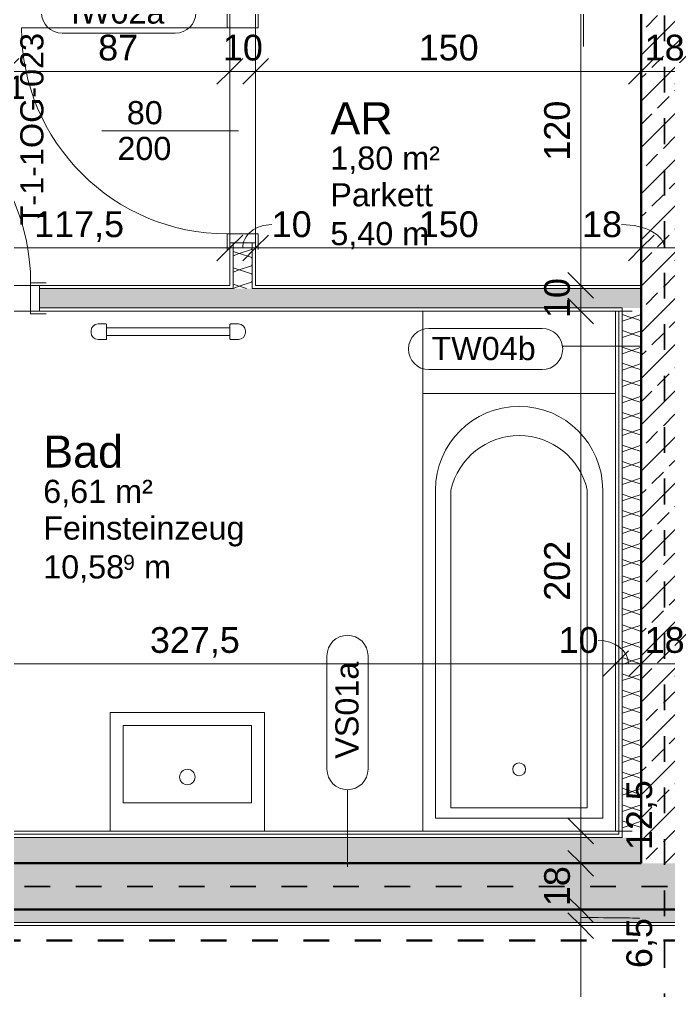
# Model space of a CAD drawing. Header units: metres. Extents: x 3.2 to 50, y 58.8 to 100.4.
# Drawn here: x 30.05 to 32.578, y 79.837 to 83.614 of the extents above; entities that cross this region are included whole.
import ezdxf

# ---------------------------------------------------------------- set-up
doc = ezdxf.new("R2010")
doc.units = ezdxf.units.M
doc.linetypes.add('Strich Punkt Mittel', pattern=[0.015875, 0.00635, -0.004763, 0, -0.004763])
doc.linetypes.add('Verdeckt', pattern=[0.003, 0.002, -0.001])
for name, color, linetype, lineweight in [('A_Bemassung-50_', 4, 'Continuous', 9), ('A_Bemassung_', 4, 'Continuous', 9), ('A_Beschriftung_', 7, 'Continuous', 9), ('A_Brandabschnitte', 30, 'Verdeckt', 50), ('A_Decken', 8, 'Continuous', 13), ('A_Raeume_', 7, 'Continuous', 5), ('A_Raeume_Beschriftung_', 7, 'Continuous', 9), ('A_Raster_', 1, 'Continuous', 9), ('A_Sanitaer', 3, 'Continuous', 13), ('A_Tueren', 31, 'Continuous', 13), ('A_Waende', 7, 'Continuous', 13), ('M-EQPM', 50, 'Continuous', 5)]:
    doc.layers.add(name, color=color, linetype=linetype, lineweight=lineweight)
doc.styles.add('Arial_2', font='arial.ttf', dxfattribs={"height": 0.09})
doc.styles.add('Arial_3', font='arial.ttf', dxfattribs={"height": 0.125})
doc.styles.add('Arial_4', font='arial.ttf', dxfattribs={"height": 0.05849})
doc.styles.add('Arial_5', font='arial.ttf', dxfattribs={"height": 0.1})
doc.dimstyles.new('WGA-Bemaßung', dxfattribs={"dimscale": 0.3048, "dimtxt": 0.102026, "dimasz": 0.328084, "dimexe": 0.246063, "dimexo": 0.0625, "dimgap": 0.04101, "dimtad": 1, "dimdec": 1, "dimlfac": 100, "dimrnd": 0.5, "dimdsep": 46, "dimtxsty": 'Arial_5', "dimblk1": 'OBLIQUE', "dimblk2": 'OBLIQUE', "dimsah": 1, "dimcen": 0.09, "dimdle": 0.246063, "dimazin": 2, "dimtfac": 1, "dimtdec": 4, "dimtix": 1, "dimtmove": 0, "dimatfit": 3, "dimfxl": 0.656168, "dimfxlon": 1, "dimtvp": 1, "dimtolj": 1, "dimtzin": 0, "dimarcsym": 2})
doc.dimstyles.new('WGA-Bemaßung_1', dxfattribs={"dimscale": 0.3048, "dimtxt": 0.102026, "dimasz": 0.328084, "dimexe": 0.246063, "dimexo": 0.0625, "dimgap": 0.04101, "dimtad": 1, "dimdec": 1, "dimlfac": 100, "dimrnd": 0.5, "dimdsep": 46, "dimtxsty": 'Arial_5', "dimblk1": 'OBLIQUE', "dimblk2": 'OBLIQUE', "dimsah": 1, "dimcen": 0.09, "dimdle": 0.246063, "dimazin": 2, "dimtfac": 1, "dimtdec": 4, "dimtix": 1, "dimtmove": 2, "dimatfit": 3, "dimfxl": 0.656168, "dimfxlon": 1, "dimtvp": 1, "dimtolj": 1, "dimtzin": 0, "dimarcsym": 2})
doc.dimstyles.new('WGA-Bemaßung_2', dxfattribs={"dimscale": 0.3048, "dimtxt": 0.102026, "dimasz": 0.328084, "dimexe": 0.246063, "dimexo": 0.0625, "dimgap": 0.04101, "dimtad": 1, "dimdec": 1, "dimlfac": 100, "dimrnd": 0.5, "dimdsep": 46, "dimtxsty": 'Arial_5', "dimblk1": 'OBLIQUE', "dimblk2": 'OBLIQUE', "dimsah": 1, "dimcen": 0.09, "dimdle": 0.246063, "dimazin": 2, "dimtfac": 1, "dimtdec": 4, "dimtix": 1, "dimtmove": 1, "dimatfit": 3, "dimfxl": 0.656168, "dimfxlon": 1, "dimtvp": 1, "dimtolj": 1, "dimtzin": 0, "dimarcsym": 2})
pattern_1 = [(45, (0, 0), (-0.08980256, 0.08980256), []), (45, (0.0898, 0), (-0.08980256, 0.08980256), [0.0635, -0.03175])]

# ---------------------------------------------------------------- blocks, each defined once
blk = doc.blocks.new('UZ_D1 - SL_0800x2000_Zimmertür_Stahlzarge_GK-7175309-263_PP_01OG_BT1')
at = {"layer": 'A_Tueren', "lineweight": 5}
for p, q in [((-0.4, 0.06), (-0.46, 0.06)), ((-0.4, -0.06), (-0.4, 0.06)), ((0.4, 0.06), (0.46, 0.06)), ((0.4, -0.06), (0.4, 0.06)), ((-0.46, -0.06), (-0.4, -0.06)), ((0.46, -0.06), (0.4, -0.06)), ((0.4, -0.06), (0.4, -0.86))]:
    blk.add_line(p, q, dxfattribs=at)
blk.add_arc((0.4, -0.06), 0.8, 180, 270, dxfattribs=at)
blk = doc.blocks.new('Sani_Waschtisch_Wandbasiert_eckig_einzel - 600 x 460-V11-263_PP_01OG_BT1')
at = {"layer": 'A_Sanitaer', "lineweight": 5}
for p, q in [((0.4226, 0.5225), (-0.1774, 0.5225)), ((-0.1774, 0.5225), (-0.1774, 0.0625)), ((-0.1774, 0.0625), (-0.1774, 0.5225)), ((-0.1774, 0.5225), (0.4226, 0.5225)), ((0.4226, 0.0625), (0.4226, 0.5225)), ((0.4226, 0.5225), (0.4226, 0.0625)), ((-0.1274, 0.1725), (-0.1274, 0.4725)), ((-0.1274, 0.4725), (0.3726, 0.4725)), ((0.3726, 0.4725), (0.3726, 0.1725)), ((0.3726, 0.1725), (-0.1274, 0.1725))]:
    blk.add_line(p, q, dxfattribs=at)
blk.add_circle((0.1226, 0.2725), 0.03, dxfattribs=at)
blk = doc.blocks.new('UZ_D1 - SL_0800x2000_Zimmertür_Stahlzarge_GK-7175678-263_PP_01OG_BT1')
at = {"layer": 'A_Tueren', "lineweight": 5}
for p, q in [((0.4, 0.06), (0.4, 0.86)), ((-0.46, 0.06), (-0.4, 0.06)), ((-0.4, 0.06), (-0.4, -0.06)), ((0.4, 0.06), (0.4, -0.06)), ((0.46, 0.06), (0.4, 0.06)), ((-0.4, -0.06), (-0.46, -0.06)), ((0.4, -0.06), (0.46, -0.06))]:
    blk.add_line(p, q, dxfattribs=at)
blk.add_arc((0.4, 0.06), 0.8, 90, 180, dxfattribs=at)
blk = doc.blocks.new('HLS_Heizkörper Bad - 60x120-V81-263_PP_01OG_BT1')
at = {"layer": 'M-EQPM'}
for p, q in [((-0.242, -0.05), (-0.273, -0.05)), ((-0.24, -0.108), (-0.24, -0.052)), ((0.24, -0.065), (-0.24, -0.065)), ((0.24, -0.052), (0.24, -0.108)), ((0.273, -0.05), (0.242, -0.05)), ((-0.3, -0.077), (-0.3, -0.083)), ((-0.273, -0.11), (-0.242, -0.11)), ((-0.24, -0.095), (0.24, -0.095)), ((0.242, -0.11), (0.273, -0.11)), ((0.3, -0.083), (0.3, -0.077))]:
    blk.add_line(p, q, dxfattribs=at)
for centre, radius, start, end in [((-0.273, -0.077), 0.027, 90, 180), ((-0.242, -0.052), 0.00198, 360, 90), ((0.242, -0.052), 0.002, 90, 180), ((0.273, -0.077), 0.027, 360, 90), ((-0.273, -0.083), 0.027, 180, 270), ((-0.242, -0.108), 0.002, 270, 360), ((0.242, -0.108), 0.00198, 180, 270), ((0.273, -0.083), 0.027, 270, 360)]:
    blk.add_arc(centre, radius, start, end, dxfattribs=at)
blk = doc.blocks.new('Sani_Badewanne - 750x1700-V82-263_PP_01OG_BT1')
at = {"layer": 'A_Sanitaer'}
for p, q in [((-0.375, 2.02), (-0.375, 1.7)), ((0.375, 1.7), (0.375, 1.7518)), ((0.375, 1.7), (-0.375, 1.7)), ((-0.375, 1.7), (-0.375, 0)), ((-0.375, 1.7), (0.375, 1.7)), ((-0.325, 0.05), (-0.325, 1.325)), ((-0.265, 0.09), (-0.265, 1.325)), ((0.265, 1.325), (0.265, 0.09)), ((0.325, 1.325), (0.325, 0.05)), ((0.265, 0.09), (-0.265, 0.09)), ((0.325, 0.05), (-0.325, 0.05))]:
    blk.add_line(p, q, dxfattribs=at)
at = {"layer": 'A_Sanitaer', "lineweight": 5}
for p, q in [((0.375, 1.7), (-0.375, 1.7)), ((-0.375, 1.7), (-0.375, 0)), ((0.375, 1.7), (-0.375, 1.7)), ((-0.375, 1.7), (-0.375, 0))]:
    blk.add_line(p, q, dxfattribs=at)
at = {"layer": 'A_Sanitaer'}
blk.add_circle((0, 0.24), 0.025, dxfattribs=at)
for centre, radius, start, end in [((0, 1.325), 0.325, 90, 180), ((0, 1.325), 0.325, 360, 90), ((0, 1.265), 0.2717, 90, 167.2425), ((0, 1.265), 0.2717, 12.7575, 90)]:
    blk.add_arc(centre, radius, start, end, dxfattribs=at)
blk = doc.blocks.new('BS_Tuer_PP - links-10002443-263_PP_01OG_BT1')
at = {"layer": 'A_Beschriftung_'}
blk.add_line((0, 0.000124), (0, 0.010761), dxfattribs=at)
blk = doc.blocks.new('DIMBLOCK118-263_PP_01OG_BT1')
at = {"layer": 'A_Bemassung-50_', "transparency": 16777216}
for p, q in [((29.0933, 81.1105), (29.0933, 81.3105)), ((32.3677, 81.1105), (32.3677, 81.3105)), ((29.0933, 81.1105), (32.3677, 81.1105)), ((29.0933, 81.1105), (29.0933, 81.0355)), ((32.3677, 81.1105), (32.3677, 81.0355))]:
    blk.add_line(p, q, dxfattribs=at)
at = {"layer": 'A_Bemassung-50_', "lineweight": 35, "transparency": 16777216}
for p, q in [((29.0933, 81.1105), (29.1433, 81.1605)), ((32.3677, 81.1105), (32.4177, 81.1605)), ((29.0933, 81.1105), (29.0433, 81.0605)), ((32.3677, 81.1105), (32.3177, 81.0605))]:
    blk.add_line(p, q, dxfattribs=at)
at = {"layer": 'A_Bemassung-50_', "color": 0, "transparency": 16777216, "insert": (30.557, 81.2528), "char_height": 0.1, "width": 0.416266, "attachment_point": 1, "line_spacing_factor": 0.941778, "style": 'Arial_5'}
blk.add_mtext('327,5', dxfattribs=at)
blk = doc.blocks.new('_Oblique')
at = {"color": 0, "linetype": 'ByBlock', "lineweight": -2}
blk.add_line((-0.5, -0.5), (0.5, 0.5), dxfattribs=at)
blk = doc.blocks.new('DIMBLOCK119-263_PP_01OG_BT1')
at = {"layer": 'A_Bemassung-50_', "transparency": 16777216}
for p, q in [((32.3677, 81.1105), (32.3677, 81.3105)), ((32.4677, 81.1105), (32.4677, 81.3105)), ((32.3677, 81.1105), (32.4677, 81.1105)), ((32.3677, 81.1105), (32.3677, 81.0355)), ((32.4677, 81.1105), (32.4677, 81.0355))]:
    blk.add_line(p, q, dxfattribs=at)
at = {"layer": 'A_Bemassung-50_', "lineweight": 35, "transparency": 16777216}
for p, q in [((32.3677, 81.1105), (32.4177, 81.1605)), ((32.4677, 81.1105), (32.5177, 81.1605)), ((32.3677, 81.1105), (32.3177, 81.0605)), ((32.4677, 81.1105), (32.4177, 81.0605))]:
    blk.add_line(p, q, dxfattribs=at)
at = {"layer": 'A_Bemassung-50_', "transparency": 16777216}
blk.add_ellipse((32.3, 81.1105), major_axis=(0.1177, 0), ratio=0.773133, start_param=0, end_param=1.570796, dxfattribs=at)
at = {"layer": 'A_Bemassung-50_', "color": 0, "transparency": 16777216, "insert": (32.1462, 81.2528), "char_height": 0.1, "width": 0.184588, "attachment_point": 1, "line_spacing_factor": 0.941778, "style": 'Arial_5'}
blk.add_mtext('10', dxfattribs=at)
blk = doc.blocks.new('DIMBLOCK120-263_PP_01OG_BT1')
at = {"layer": 'A_Bemassung-50_', "transparency": 16777216}
for p, q in [((32.4677, 81.1105), (32.4677, 81.3105)), ((32.6477, 81.1105), (32.6477, 81.3105)), ((32.4677, 81.1105), (32.6477, 81.1105)), ((32.4677, 81.1105), (32.4677, 81.0355)), ((32.6477, 81.1105), (32.6477, 81.0355))]:
    blk.add_line(p, q, dxfattribs=at)
at = {"layer": 'A_Bemassung-50_', "lineweight": 35, "transparency": 16777216}
for p, q in [((32.4677, 81.1105), (32.5177, 81.1605)), ((32.6477, 81.1105), (32.6977, 81.1605)), ((32.4677, 81.1105), (32.4177, 81.0605)), ((32.6477, 81.1105), (32.5977, 81.0605))]:
    blk.add_line(p, q, dxfattribs=at)
at = {"layer": 'A_Bemassung-50_', "color": 0, "transparency": 16777216, "insert": (32.4808, 81.2528), "char_height": 0.1, "width": 0.184588, "attachment_point": 1, "line_spacing_factor": 0.941778, "style": 'Arial_5'}
blk.add_mtext('18', dxfattribs=at)
blk = doc.blocks.new('DIMBLOCK206-263_PP_01OG_BT1')
at = {"layer": 'A_Bemassung-50_', "lineweight": 35, "transparency": 16777216}
for p, q in [((32.2323, 83.7805), (32.1823, 83.8305)), ((32.2323, 83.7805), (32.2823, 83.7305)), ((32.2323, 82.5805), (32.1823, 82.6305)), ((32.2323, 82.5805), (32.2823, 82.5305))]:
    blk.add_line(p, q, dxfattribs=at)
at = {"layer": 'A_Bemassung-50_', "transparency": 16777216}
for p, q in [((32.2323, 83.7805), (32.1573, 83.7805)), ((32.2323, 83.7805), (32.2323, 82.5805)), ((32.2323, 83.7805), (32.4323, 83.7805)), ((32.2323, 82.5805), (32.1573, 82.5805)), ((32.2323, 82.5805), (32.4323, 82.5805))]:
    blk.add_line(p, q, dxfattribs=at)
at = {"layer": 'A_Bemassung-50_', "color": 0, "transparency": 16777216, "insert": (32.09, 83.0651), "char_height": 0.1, "width": 0.276883, "attachment_point": 1, "rotation": 90, "line_spacing_factor": 0.941778, "style": 'Arial_5'}
blk.add_mtext('120', dxfattribs=at)
blk = doc.blocks.new('DIMBLOCK207-263_PP_01OG_BT1')
at = {"layer": 'A_Bemassung-50_', "lineweight": 35, "transparency": 16777216}
for p, q in [((32.2323, 82.5805), (32.1823, 82.6305)), ((32.2323, 82.5805), (32.2823, 82.5305)), ((32.2323, 82.4805), (32.1823, 82.5305)), ((32.2323, 82.4805), (32.2823, 82.4305))]:
    blk.add_line(p, q, dxfattribs=at)
at = {"layer": 'A_Bemassung-50_', "transparency": 16777216}
for p, q in [((32.2323, 82.5805), (32.1573, 82.5805)), ((32.2323, 82.5805), (32.2323, 82.4805)), ((32.2323, 82.5805), (32.4323, 82.5805)), ((32.2323, 82.4805), (32.1573, 82.4805)), ((32.2323, 82.4805), (32.4323, 82.4805))]:
    blk.add_line(p, q, dxfattribs=at)
at = {"layer": 'A_Bemassung-50_', "color": 0, "transparency": 16777216, "insert": (32.09, 82.4536), "char_height": 0.1, "width": 0.184588, "attachment_point": 1, "rotation": 90, "line_spacing_factor": 0.941778, "style": 'Arial_5'}
blk.add_mtext('10', dxfattribs=at)
blk = doc.blocks.new('DIMBLOCK208-263_PP_01OG_BT1')
at = {"layer": 'A_Bemassung-50_', "lineweight": 35, "transparency": 16777216}
for p, q in [((32.2323, 82.4805), (32.1823, 82.5305)), ((32.2323, 82.4805), (32.2823, 82.4305)), ((32.2323, 80.4605), (32.1823, 80.5105)), ((32.2323, 80.4605), (32.2823, 80.4105))]:
    blk.add_line(p, q, dxfattribs=at)
at = {"layer": 'A_Bemassung-50_', "transparency": 16777216}
for p, q in [((32.2323, 82.4805), (32.1573, 82.4805)), ((32.2323, 82.4805), (32.2323, 80.4605)), ((32.2323, 82.4805), (32.4323, 82.4805)), ((32.2323, 80.4605), (32.1573, 80.4605)), ((32.2323, 80.4605), (32.4323, 80.4605))]:
    blk.add_line(p, q, dxfattribs=at)
at = {"layer": 'A_Bemassung-50_', "color": 0, "transparency": 16777216, "insert": (32.09, 81.3551), "char_height": 0.1, "width": 0.276883, "attachment_point": 1, "rotation": 90, "line_spacing_factor": 0.941778, "style": 'Arial_5'}
blk.add_mtext('202', dxfattribs=at)
blk = doc.blocks.new('DIMBLOCK209-263_PP_01OG_BT1')
at = {"layer": 'A_Bemassung-50_', "lineweight": 35, "transparency": 16777216}
for p, q in [((32.2323, 80.4605), (32.1823, 80.5105)), ((32.2323, 80.4605), (32.2823, 80.4105)), ((32.2323, 80.3355), (32.1823, 80.3855)), ((32.2323, 80.3355), (32.2823, 80.2855))]:
    blk.add_line(p, q, dxfattribs=at)
at = {"layer": 'A_Bemassung-50_', "transparency": 16777216}
for p, q in [((32.2323, 80.4605), (32.1573, 80.4605)), ((32.2323, 80.4605), (32.2323, 80.3355)), ((32.2323, 80.4605), (32.4323, 80.4605)), ((32.2323, 80.3355), (32.1573, 80.3355)), ((32.2323, 80.3355), (32.4323, 80.3355))]:
    blk.add_line(p, q, dxfattribs=at)
at = {"layer": 'A_Bemassung-50_', "color": 0, "transparency": 16777216, "insert": (32.4097, 80.3864), "char_height": 0.1, "width": 0.323972, "attachment_point": 1, "rotation": 90, "line_spacing_factor": 0.941778, "style": 'Arial_5'}
blk.add_mtext('12,5', dxfattribs=at)
blk = doc.blocks.new('DIMBLOCK210-263_PP_01OG_BT1')
at = {"layer": 'A_Bemassung-50_', "lineweight": 35, "transparency": 16777216}
for p, q in [((32.2323, 80.3355), (32.1823, 80.3855)), ((32.2323, 80.3355), (32.2823, 80.2855)), ((32.2323, 80.1555), (32.1823, 80.2055)), ((32.2323, 80.1555), (32.2823, 80.1055))]:
    blk.add_line(p, q, dxfattribs=at)
at = {"layer": 'A_Bemassung-50_', "transparency": 16777216}
for p, q in [((32.2323, 80.3355), (32.1573, 80.3355)), ((32.2323, 80.3355), (32.2323, 80.1555)), ((32.2323, 80.3355), (32.4323, 80.3355)), ((32.2323, 80.1555), (32.1573, 80.1555)), ((32.2323, 80.1555), (32.4323, 80.1555))]:
    blk.add_line(p, q, dxfattribs=at)
at = {"layer": 'A_Bemassung-50_', "color": 0, "transparency": 16777216, "insert": (32.09, 80.1686), "char_height": 0.1, "width": 0.184588, "attachment_point": 1, "rotation": 90, "line_spacing_factor": 0.941778, "style": 'Arial_5'}
blk.add_mtext('18', dxfattribs=at)
blk = doc.blocks.new('DIMBLOCK211-263_PP_01OG_BT1')
at = {"layer": 'A_Bemassung-50_', "lineweight": 35, "transparency": 16777216}
for p, q in [((32.2323, 80.1555), (32.1823, 80.2055)), ((32.2323, 80.093), (32.1823, 80.143)), ((32.2323, 80.1555), (32.2823, 80.1055)), ((32.2323, 80.093), (32.2823, 80.043))]:
    blk.add_line(p, q, dxfattribs=at)
at = {"layer": 'A_Bemassung-50_', "transparency": 16777216}
for p, q in [((32.2323, 80.1555), (32.1573, 80.1555)), ((32.2323, 80.1555), (32.2323, 80.093)), ((32.2323, 80.1555), (32.4323, 80.1555)), ((32.2323, 80.093), (32.1573, 80.093)), ((32.2323, 80.093), (32.4323, 80.093))]:
    blk.add_line(p, q, dxfattribs=at)
blk.add_ellipse((32.2323, 80.1212), major_axis=(0.2287, 0), ratio=0.01349, start_param=0, end_param=1.570796, dxfattribs=at)
at = {"layer": 'A_Bemassung-50_', "color": 0, "transparency": 16777216, "insert": (32.4097, 79.9281), "char_height": 0.1, "width": 0.231677, "attachment_point": 1, "rotation": 90, "line_spacing_factor": 0.941778, "style": 'Arial_5'}
blk.add_mtext('6,5', dxfattribs=at)
blk = doc.blocks.new('DIMBLOCK212-263_PP_01OG_BT1')
at = {"layer": 'A_Bemassung-50_', "lineweight": 35, "transparency": 16777216}
for p, q in [((32.2323, 80.093), (32.1823, 80.143)), ((32.2323, 80.093), (32.2823, 80.043)), ((32.2323, 78.543), (32.1823, 78.593)), ((32.2323, 78.543), (32.2823, 78.493))]:
    blk.add_line(p, q, dxfattribs=at)
at = {"layer": 'A_Bemassung-50_', "transparency": 16777216}
for p, q in [((32.2323, 80.093), (32.1573, 80.093)), ((32.2323, 80.093), (32.2323, 78.543)), ((32.2323, 80.093), (32.4323, 80.093)), ((32.2323, 78.543), (32.1573, 78.543)), ((32.2323, 78.543), (32.4323, 78.543))]:
    blk.add_line(p, q, dxfattribs=at)
at = {"layer": 'A_Bemassung-50_', "color": 0, "transparency": 16777216, "insert": (32.09, 79.2026), "char_height": 0.1, "width": 0.276883, "attachment_point": 1, "rotation": 90, "line_spacing_factor": 0.941778, "style": 'Arial_5'}
blk.add_mtext('155', dxfattribs=at)
blk = doc.blocks.new('BS_Wand_Lollipop - links_unten-2026911-263_PP_01OG_BT1')
at = {"layer": 'A_Beschriftung_'}
for p, q in [((-0.00467, 0.001367), (-0.01347, 0.001367)), ((-0.003087, 0), (0.003, 0)), ((-0.00467, -0.001833), (-0.01347, -0.001833))]:
    blk.add_line(p, q, dxfattribs=at)
for centre, start, end in [((-0.01347, -0.000233), 90, 270), ((-0.00467, -0.000233), 270, 90)]:
    blk.add_arc(centre, 0.0016, start, end, dxfattribs=at)
blk = doc.blocks.new('BS_Wand_Lollipop - rechts_oben-2026913-263_PP_01OG_BT1')
at = {"layer": 'A_Beschriftung_'}
for p, q in [((0.0046, 0.0016), (0.0134, 0.0016)), ((-0.003, 0), (0.003, 0)), ((0.0046, -0.0016), (0.0134, -0.0016))]:
    blk.add_line(p, q, dxfattribs=at)
for centre, start, end in [((0.0046, 0), 90, 270), ((0.0134, 0), 270, 90)]:
    blk.add_arc(centre, 0.0016, start, end, dxfattribs=at)
blk = doc.blocks.new('DIMBLOCK309-263_PP_01OG_BT1')
at = {"layer": 'A_Bemassung-50_', "transparency": 16777216}
for p, q in [((29.9977, 83.4119), (29.9977, 83.6119)), ((30.8677, 83.4119), (30.8677, 83.6119)), ((29.9977, 83.4119), (30.8677, 83.4119)), ((29.9977, 83.4119), (29.9977, 83.3369)), ((30.8677, 83.4119), (30.8677, 83.3369))]:
    blk.add_line(p, q, dxfattribs=at)
at = {"layer": 'A_Bemassung-50_', "lineweight": 35, "transparency": 16777216}
for p, q in [((29.9977, 83.4119), (30.0477, 83.4619)), ((30.8677, 83.4119), (30.9177, 83.4619)), ((29.9977, 83.4119), (29.9477, 83.3619)), ((30.8677, 83.4119), (30.8177, 83.3619))]:
    blk.add_line(p, q, dxfattribs=at)
at = {"layer": 'A_Bemassung-50_', "color": 0, "transparency": 16777216, "insert": (30.3558, 83.5543), "char_height": 0.1, "width": 0.184588, "attachment_point": 1, "line_spacing_factor": 0.941778, "style": 'Arial_5'}
blk.add_mtext('87', dxfattribs=at)
blk = doc.blocks.new('DIMBLOCK310-263_PP_01OG_BT1')
at = {"layer": 'A_Bemassung-50_', "transparency": 16777216}
for p, q in [((30.8677, 83.4119), (30.8677, 83.6119)), ((30.9677, 83.4119), (30.9677, 83.6119)), ((30.8677, 83.4119), (30.9677, 83.4119)), ((30.8677, 83.4119), (30.8677, 83.3369)), ((30.9677, 83.4119), (30.9677, 83.3369))]:
    blk.add_line(p, q, dxfattribs=at)
at = {"layer": 'A_Bemassung-50_', "lineweight": 35, "transparency": 16777216}
for p, q in [((30.8677, 83.4119), (30.9177, 83.4619)), ((30.9677, 83.4119), (31.0177, 83.4619)), ((30.8677, 83.4119), (30.8177, 83.3619)), ((30.9677, 83.4119), (30.9177, 83.3619))]:
    blk.add_line(p, q, dxfattribs=at)
at = {"layer": 'A_Bemassung-50_', "color": 0, "transparency": 16777216, "insert": (30.8408, 83.5543), "char_height": 0.1, "width": 0.184588, "attachment_point": 1, "line_spacing_factor": 0.941778, "style": 'Arial_5'}
blk.add_mtext('10', dxfattribs=at)
blk = doc.blocks.new('DIMBLOCK311-263_PP_01OG_BT1')
at = {"layer": 'A_Bemassung-50_', "transparency": 16777216}
for p, q in [((30.9677, 83.4119), (30.9677, 83.6119)), ((32.4677, 83.4119), (32.4677, 83.6119)), ((30.9677, 83.4119), (32.4677, 83.4119)), ((30.9677, 83.4119), (30.9677, 83.3369)), ((32.4677, 83.4119), (32.4677, 83.3369))]:
    blk.add_line(p, q, dxfattribs=at)
at = {"layer": 'A_Bemassung-50_', "lineweight": 35, "transparency": 16777216}
for p, q in [((30.9677, 83.4119), (31.0177, 83.4619)), ((32.4677, 83.4119), (32.5177, 83.4619)), ((30.9677, 83.4119), (30.9177, 83.3619)), ((32.4677, 83.4119), (32.4177, 83.3619))]:
    blk.add_line(p, q, dxfattribs=at)
at = {"layer": 'A_Bemassung-50_', "color": 0, "transparency": 16777216, "insert": (31.6023, 83.5543), "char_height": 0.1, "width": 0.276883, "attachment_point": 1, "line_spacing_factor": 0.941778, "style": 'Arial_5'}
blk.add_mtext('150', dxfattribs=at)
blk = doc.blocks.new('DIMBLOCK312-263_PP_01OG_BT1')
at = {"layer": 'A_Bemassung-50_', "transparency": 16777216}
for p, q in [((32.4677, 83.4119), (32.4677, 83.6119)), ((32.6477, 83.4119), (32.6477, 83.6119)), ((32.4677, 83.4119), (32.6477, 83.4119)), ((32.4677, 83.4119), (32.4677, 83.3369)), ((32.6477, 83.4119), (32.6477, 83.3369))]:
    blk.add_line(p, q, dxfattribs=at)
at = {"layer": 'A_Bemassung-50_', "lineweight": 35, "transparency": 16777216}
for p, q in [((32.4677, 83.4119), (32.5177, 83.4619)), ((32.6477, 83.4119), (32.6977, 83.4619)), ((32.4677, 83.4119), (32.4177, 83.3619)), ((32.6477, 83.4119), (32.5977, 83.3619))]:
    blk.add_line(p, q, dxfattribs=at)
at = {"layer": 'A_Bemassung-50_', "color": 0, "transparency": 16777216, "insert": (32.4808, 83.5543), "char_height": 0.1, "width": 0.184588, "attachment_point": 1, "line_spacing_factor": 0.941778, "style": 'Arial_5'}
blk.add_mtext('18', dxfattribs=at)
blk = doc.blocks.new('DIMBLOCK330-263_PP_01OG_BT1')
at = {"layer": 'A_Bemassung-50_', "transparency": 16777216}
for p, q in [((29.6933, 82.7258), (29.6933, 82.9258)), ((30.8677, 82.7258), (30.8677, 82.9258)), ((29.6933, 82.7258), (30.8677, 82.7258)), ((29.6933, 82.7258), (29.6933, 82.6508)), ((30.8677, 82.7258), (30.8677, 82.6508))]:
    blk.add_line(p, q, dxfattribs=at)
at = {"layer": 'A_Bemassung-50_', "lineweight": 35, "transparency": 16777216}
for p, q in [((29.6933, 82.7258), (29.7433, 82.7758)), ((30.8677, 82.7258), (30.9177, 82.7758)), ((29.6933, 82.7258), (29.6433, 82.6758)), ((30.8677, 82.7258), (30.8177, 82.6758))]:
    blk.add_line(p, q, dxfattribs=at)
at = {"layer": 'A_Bemassung-50_', "color": 0, "transparency": 16777216, "insert": (30.107, 82.8681), "char_height": 0.1, "width": 0.416266, "attachment_point": 1, "line_spacing_factor": 0.941778, "style": 'Arial_5'}
blk.add_mtext('117,5', dxfattribs=at)
blk = doc.blocks.new('DIMBLOCK331-263_PP_01OG_BT1')
at = {"layer": 'A_Bemassung-50_', "transparency": 16777216}
for p, q in [((30.8677, 82.7258), (30.8677, 82.9258)), ((30.9677, 82.7258), (30.9677, 82.9258)), ((30.8677, 82.7258), (30.9677, 82.7258)), ((30.8677, 82.7258), (30.8677, 82.6508)), ((30.9677, 82.7258), (30.9677, 82.6508))]:
    blk.add_line(p, q, dxfattribs=at)
at = {"layer": 'A_Bemassung-50_', "lineweight": 35, "transparency": 16777216}
for p, q in [((30.8677, 82.7258), (30.9177, 82.7758)), ((30.9677, 82.7258), (31.0177, 82.7758)), ((30.8677, 82.7258), (30.8177, 82.6758)), ((30.9677, 82.7258), (30.9177, 82.6758))]:
    blk.add_line(p, q, dxfattribs=at)
at = {"layer": 'A_Bemassung-50_', "transparency": 16777216}
blk.add_ellipse((31.0306, 82.7258), major_axis=(0.1129, 0), ratio=0.805826, start_param=1.570796, end_param=3.141593, dxfattribs=at)
at = {"layer": 'A_Bemassung-50_', "color": 0, "transparency": 16777216, "insert": (31.0306, 82.8681), "char_height": 0.1, "width": 0.184588, "attachment_point": 1, "line_spacing_factor": 0.941778, "style": 'Arial_5'}
blk.add_mtext('10', dxfattribs=at)
blk = doc.blocks.new('DIMBLOCK332-263_PP_01OG_BT1')
at = {"layer": 'A_Bemassung-50_', "transparency": 16777216}
for p, q in [((30.9677, 82.7258), (30.9677, 82.9258)), ((32.4677, 82.7258), (32.4677, 82.9258)), ((30.9677, 82.7258), (32.4677, 82.7258)), ((30.9677, 82.7258), (30.9677, 82.6508)), ((32.4677, 82.7258), (32.4677, 82.6508))]:
    blk.add_line(p, q, dxfattribs=at)
at = {"layer": 'A_Bemassung-50_', "lineweight": 35, "transparency": 16777216}
for p, q in [((30.9677, 82.7258), (31.0177, 82.7758)), ((32.4677, 82.7258), (32.5177, 82.7758)), ((30.9677, 82.7258), (30.9177, 82.6758)), ((32.4677, 82.7258), (32.4177, 82.6758))]:
    blk.add_line(p, q, dxfattribs=at)
at = {"layer": 'A_Bemassung-50_', "color": 0, "transparency": 16777216, "insert": (31.6023, 82.8681), "char_height": 0.1, "width": 0.276883, "attachment_point": 1, "line_spacing_factor": 0.941778, "style": 'Arial_5'}
blk.add_mtext('150', dxfattribs=at)
blk = doc.blocks.new('DIMBLOCK333-263_PP_01OG_BT1')
at = {"layer": 'A_Bemassung-50_', "transparency": 16777216}
for p, q in [((32.4677, 82.7258), (32.4677, 82.9258)), ((32.6477, 82.7258), (32.6477, 82.9258)), ((32.4677, 82.7258), (32.6477, 82.7258)), ((32.4677, 82.7258), (32.4677, 82.6508)), ((32.6477, 82.7258), (32.6477, 82.6508))]:
    blk.add_line(p, q, dxfattribs=at)
at = {"layer": 'A_Bemassung-50_', "lineweight": 35, "transparency": 16777216}
for p, q in [((32.4677, 82.7258), (32.5177, 82.7758)), ((32.6477, 82.7258), (32.6977, 82.7758)), ((32.4677, 82.7258), (32.4177, 82.6758)), ((32.6477, 82.7258), (32.5977, 82.6758))]:
    blk.add_line(p, q, dxfattribs=at)
at = {"layer": 'A_Bemassung-50_', "transparency": 16777216}
blk.add_ellipse((32.3913, 82.7258), major_axis=(0.1663, 0), ratio=0.546996, start_param=0, end_param=1.570796, dxfattribs=at)
at = {"layer": 'A_Bemassung-50_', "color": 0, "transparency": 16777216, "insert": (32.2375, 82.8681), "char_height": 0.1, "width": 0.184588, "attachment_point": 1, "line_spacing_factor": 0.941778, "style": 'Arial_5'}
blk.add_mtext('18', dxfattribs=at)

msp = doc.modelspace()

# ---------------------------------------------------------------- hatches: boundary and pattern name
at = {"layer": 'A_Waende', "lineweight": 5}
h = msp.add_hatch(dxfattribs=at)
h.set_pattern_fill('FP_1', color=250, style=0, pattern_type=2)
h.set_pattern_definition(pattern_1)
h.paths.add_polyline_path([(32.4677, 80.3355), (32.6477, 80.3355), (32.6477, 87.458), (32.4677, 87.458), (32.4677, 80.3466)])
h = msp.add_hatch(dxfattribs=at)
h.set_pattern_fill('FP_71', color=250, angle=45, style=0, pattern_type=2)
h.set_pattern_definition([(135, (30.96774, 83.18051), (-0.254, 0.127003), [0.02245, -0.15715]), (135, (30.85673, 83.22788), (-0.254, 0.127003), [0.02245, -0.15715]), (135, (30.96774, 83.24415), (-0.254, 0.127003), [0.02245, -0.15715]), (135, (30.85673, 83.29152), (-0.254, 0.127003), [0.02245, -0.15715]), (161.565, (30.952185, 83.196063), (-0.5079977, 0.1270007), [0.0502, -0.35141]), (161.565, (30.9041, 83.21162), (-0.5079977, 0.1270007), [0.0502, -0.35141]), (161.565, (30.952185, 83.259702), (-0.5079977, 0.1270007), [0.0502, -0.35141]), (161.565, (30.9041, 83.27526), (-0.5079977, 0.1270007), [0.0502, -0.35141]), (225, (30.85673, 83.19677), (0.254, 0.127003), [0.02245, -0.15715]), (225, (30.96774, 83.24415), (0.254, 0.127003), [0.02245, -0.15715]), (225, (30.85602, 83.2597), (0.254, 0.127003), [0.02245, -0.15715]), (225, (30.96774, 83.307785), (0.254, 0.127003), [0.02245, -0.15715]), (198.435, (30.9041, 83.21162), (0.5079977, 0.1270007), [0.0502, -0.35141]), (198.435, (30.95148, 83.227882), (0.5079977, 0.1270007), [0.0502, -0.35141]), (198.435, (30.9041, 83.27526), (0.5079977, 0.1270007), [0.0502, -0.35141]), (198.435, (30.95148, 83.29152), (0.5079977, 0.1270007), [0.0502, -0.35141])])
h.paths.add_polyline_path([(30.8802, 82.568), (30.9552, 82.568), (30.9552, 82.7455), (30.8802, 82.7455), (30.8802, 82.5805)])
h.paths.add_polyline_path([(30.9552, 83.6155), (30.9552, 83.793), (30.8802, 83.793), (30.8802, 83.6155)])
h = msp.add_hatch(dxfattribs=at)
h.set_pattern_fill('FP_65', color=250, angle=225, style=0, pattern_type=2)
h.set_pattern_definition([(45, (30.09517, 82.48047), (0.1270034, 0.2539998), [0.02245, -0.15715]), (45, (30.14255, 82.59149), (0.1270034, 0.2539998), [0.02245, -0.15715]), (45, (30.15881, 82.48047), (0.1270034, 0.2539998), [0.02245, -0.15715]), (45, (30.20619, 82.59149), (0.1270034, 0.2539998), [0.02245, -0.15715]), (71.565, (30.11073, 82.496027), (0.1270007, 0.50799766), [0.0502, -0.35141]), (71.565, (30.12699, 82.543403), (0.1270007, 0.50799766), [0.0502, -0.35141]), (71.565, (30.174368, 82.496027), (0.1270007, 0.50799766), [0.0502, -0.35141]), (71.565, (30.189924, 82.54411), (0.1270007, 0.50799766), [0.0502, -0.35141]), (135, (30.111435, 82.59149), (0.1270034, -0.2539998), [0.02245, -0.15715]), (135, (30.15881, 82.48047), (0.1270034, -0.2539998), [0.02245, -0.15715]), (135, (30.175075, 82.59149), (0.1270034, -0.2539998), [0.02245, -0.15715]), (135, (30.22245, 82.48047), (0.1270034, -0.2539998), [0.02245, -0.15715]), (108.435, (30.12699, 82.543403), (0.1270007, -0.50799766), [0.0502, -0.35141]), (108.435, (30.142548, 82.496734), (0.1270007, -0.50799766), [0.0502, -0.35141]), (108.435, (30.189924, 82.54411), (0.1270007, -0.50799766), [0.0502, -0.35141]), (108.435, (30.206187, 82.496734), (0.1270007, -0.50799766), [0.0502, -0.35141])])
h.paths.add_polyline_path([(32.3677, 82.493), (32.4677, 82.493), (32.4677, 82.568), (30.1283, 82.568), (30.1283, 82.493), (32.253, 82.493)])
h.paths.add_polyline_path([(29.0058, 82.493), (29.2583, 82.493), (29.2583, 82.568), (28.8283, 82.568), (28.8283, 82.493), (28.9933, 82.493)])
h.paths.add_polyline_path([(27.7352, 82.493), (27.9583, 82.493), (27.9583, 82.568), (27.7352, 82.568), (27.7352, 82.5425)])
h = msp.add_hatch(dxfattribs=at)
h.set_pattern_fill('FP_70', color=250, angle=45, style=0, pattern_type=2)
h.set_pattern_definition([(315, (32.36781, 81.47072), (0.254, -0.1270034), [0.02245, -0.15715]), (315, (32.47883, 81.42335), (0.254, -0.1270034), [0.02245, -0.15715]), (315, (32.36781, 81.40708), (0.254, -0.1270034), [0.02245, -0.15715]), (315, (32.47883, 81.35971), (0.254, -0.1270034), [0.02245, -0.15715]), (341.565, (32.384076, 81.45446), (0.5079977, -0.1270007), [0.0502, -0.35141]), (341.565, (32.430745, 81.438902), (0.5079977, -0.1270007), [0.0502, -0.35141]), (341.565, (32.38337, 81.391526), (0.5079977, -0.1270007), [0.0502, -0.35141]), (341.565, (32.430745, 81.375263), (0.5079977, -0.1270007), [0.0502, -0.35141]), (45, (32.47883, 81.45446), (-0.254, -0.1270034), [0.02245, -0.15715]), (45, (32.36781, 81.40708), (-0.254, -0.1270034), [0.02245, -0.15715]), (45, (32.47883, 81.39082), (-0.254, -0.1270034), [0.02245, -0.15715]), (45, (32.36781, 81.34344), (-0.254, -0.1270034), [0.02245, -0.15715]), (18.435, (32.430745, 81.438902), (-0.5079977, -0.1270007), [0.0502, -0.35141]), (18.435, (32.38337, 81.42264), (-0.5079977, -0.1270007), [0.0502, -0.35141]), (18.435, (32.430745, 81.375263), (-0.5079977, -0.1270007), [0.0502, -0.35141]), (18.435, (32.38337, 81.359), (-0.5079977, -0.1270007), [0.0502, -0.35141])])
h.paths.add_polyline_path([(32.4677, 80.4355), (32.4677, 82.493), (32.3927, 82.493), (32.3927, 80.4355)])
h = msp.add_hatch(dxfattribs=at)
h.set_pattern_fill('FP_67', color=250, angle=-135, style=0, pattern_type=2)
h.set_pattern_definition([(225, (30.78036, 80.46027), (-0.1270034, -0.254), [0.02245, -0.15715]), (225, (30.73298, 80.34925), (-0.1270034, -0.254), [0.02245, -0.15715]), (225, (30.71672, 80.46027), (-0.1270034, -0.254), [0.02245, -0.15715]), (225, (30.66934, 80.34925), (-0.1270034, -0.254), [0.02245, -0.15715]), (251.565, (30.7648, 80.44471), (-0.1270007, -0.5079977), [0.0502, -0.35141]), (251.565, (30.74854, 80.397334), (-0.1270007, -0.5079977), [0.0502, -0.35141]), (251.565, (30.701162, 80.44471), (-0.1270007, -0.5079977), [0.0502, -0.35141]), (251.565, (30.6849, 80.397334), (-0.1270007, -0.5079977), [0.0502, -0.35141]), (315, (30.764095, 80.34925), (-0.1270034, 0.254), [0.02245, -0.15715]), (315, (30.71672, 80.46027), (-0.1270034, 0.254), [0.02245, -0.15715]), (315, (30.70116, 80.34996), (-0.1270034, 0.254), [0.02245, -0.15715]), (315, (30.65308, 80.46027), (-0.1270034, 0.254), [0.02245, -0.15715]), (288.435, (30.74854, 80.397334), (-0.1270007, 0.5079977), [0.0502, -0.35141]), (288.435, (30.732275, 80.44471), (-0.1270007, 0.5079977), [0.0502, -0.35141]), (288.435, (30.6849, 80.397334), (-0.1270007, 0.5079977), [0.0502, -0.35141]), (288.435, (30.669342, 80.444003), (-0.1270007, 0.5079977), [0.0502, -0.35141])])
h.paths.add_polyline_path([(29.1575, 80.3355), (32.4677, 80.3355), (32.4677, 80.4355), (29.0483, 80.4355), (29.0483, 80.3355), (29.0933, 80.3355)])
h = msp.add_hatch(dxfattribs=at)
h.set_pattern_fill('FP_1', color=250, style=0, pattern_type=2)
h.set_pattern_definition(pattern_1)
h.paths.add_polyline_path([(36.7977, 80.1555), (37.4477, 80.1555), (37.4477, 80.3355), (26.8927, 80.3355), (26.8927, 80.1555), (36.77, 80.1555)])
h.paths.add_polyline_path([(38.5127, 80.1555), (42.3027, 80.1555), (42.3027, 80.3355), (38.4677, 80.3355), (38.4677, 80.1555)])
h.paths.add_polyline_path([(22.355, 80.1555), (25.8727, 80.1555), (25.8727, 80.3355), (22.0777, 80.3355), (22.0777, 80.1555), (22.098, 80.1555)])
h = msp.add_hatch(dxfattribs=at)
h.set_pattern_fill('FP_94', color=250, angle=225, style=0, pattern_type=2)
h.set_pattern_definition([(45, (32.19033, 80.09257), (0.12700345, 0.2539998), [0.02245, -0.15715]), (45, (32.237705, 80.20359), (0.12700345, 0.2539998), [0.02245, -0.15715]), (45, (32.25326, 80.09328), (0.12700345, 0.2539998), [0.02245, -0.15715]), (45, (32.301345, 80.20359), (0.12700345, 0.2539998), [0.02245, -0.15715]), (71.565, (32.206593, 80.108834), (0.12700069, 0.50799766), [0.0502, -0.35141]), (71.565, (32.22215, 80.156918), (0.12700069, 0.50799766), [0.0502, -0.35141]), (71.565, (32.269525, 80.10954), (0.12700069, 0.50799766), [0.0502, -0.35141]), (71.565, (32.28508, 80.15621), (0.12700069, 0.50799766), [0.0502, -0.35141]), (135, (32.205885, 80.20429), (0.12700345, -0.2539998), [0.02245, -0.15715]), (135, (32.25326, 80.09328), (0.12700345, -0.2539998), [0.02245, -0.15715]), (135, (32.269525, 80.20429), (0.12700345, -0.2539998), [0.02245, -0.15715]), (135, (32.3169, 80.09328), (0.12700345, -0.2539998), [0.02245, -0.15715]), (108.435, (32.22215, 80.156918), (0.12700069, -0.50799766), [0.0502, -0.35141]), (108.435, (32.237705, 80.108834), (0.12700069, -0.50799766), [0.0502, -0.35141]), (108.435, (32.28508, 80.15621), (0.12700069, -0.50799766), [0.0502, -0.35141]), (108.435, (32.301345, 80.108834), (0.12700069, -0.50799766), [0.0502, -0.35141])])
h.paths.add_polyline_path([(41.444, 80.1055), (42.3027, 80.1055), (42.3027, 80.1555), (38.4677, 80.1555), (38.4677, 80.1055), (40.03, 80.1055)])
h.paths.add_polyline_path([(28.011, 80.1055), (37.4477, 80.1055), (37.4477, 80.1555), (26.8927, 80.1555), (26.8927, 80.1055), (27.9516, 80.1055)])
h.paths.add_polyline_path([(25.0404, 80.1055), (25.8727, 80.1055), (25.8727, 80.1555), (22.0777, 80.1555), (22.0777, 80.1055), (24.476, 80.1055)])

# ---------------------------------------------------------------- linework, layer by layer
at = {"layer": 'A_Brandabschnitte'}
msp.add_line((42.2544, 80.0349), (15.6144, 80.0349), dxfattribs=at)
at = {"layer": 'A_Decken'}
for p, q in [((29.2583, 82.5805), (30.1283, 82.5805)), ((32.3677, 82.4805), (31.546, 82.4805)), ((30.132, 80.4605), (32.3677, 80.4605))]:
    msp.add_line(p, q, dxfattribs=at)
at = {"layer": 'A_Raeume_', "flags": 128}
for points in [[(25.8718, 83.7805), (25.8702, 83.7805), (25.6577, 83.7805), (25.6577, 82.5805), (25.7202, 82.5805), (27.6197, 82.5805), (27.7727, 82.5805), (29.0433, 82.5805), (30.8677, 82.5805), (30.8677, 83.7805), (29.3477, 83.7805)], [(32.4677, 82.5805), (32.4677, 83.7805), (30.9677, 83.7805), (30.9677, 82.5805), (32.4177, 82.5805)], [(29.0933, 82.4805), (29.0933, 80.843), (29.0933, 80.7305), (29.0933, 80.683), (29.0933, 80.4605), (32.3677, 80.4605), (32.3677, 82.4805), (30.9177, 82.4805)], [(42.3027, 78.543), (42.3027, 80.093), (22.0777, 80.093), (22.0147, 80.093), (21.4152, 80.093), (20.2393, 80.093), (20.2377, 80.093), (20.1477, 80.1555), (18.3293, 80.1555), (18.3277, 80.1555), (18.3277, 80.093), (15.5752, 80.093), (15.5752, 78.543)]]:
    msp.add_lwpolyline(points, close=True, dxfattribs=at)
at = {"layer": 'A_Raster_', "linetype": 'Strich Punkt Mittel', "lineweight": 35}
for p, q in [((32.5577, 94.2296), (32.5577, 59.9489)), ((48.169, 80.2455), (3.5722, 80.2455))]:
    msp.add_line(p, q, dxfattribs=at)
at = {"layer": 'A_Waende', "color": 10, "lineweight": 50}
for p, q in [((32.4677, 80.3355), (32.4677, 87.458)), ((32.4677, 80.3355), (26.8927, 80.3355)), ((35.6827, 80.1555), (26.8927, 80.1555))]:
    msp.add_line(p, q, dxfattribs=at)
at = {"layer": 'A_Waende'}
for p, q in [((30.8677, 82.7455), (30.8677, 82.5805)), ((30.8677, 82.7455), (30.8802, 82.7455)), ((30.8802, 82.568), (30.8802, 82.7455)), ((30.9552, 82.7455), (30.9677, 82.7455)), ((30.9552, 82.568), (30.9552, 82.7455)), ((30.9677, 82.5805), (30.9677, 82.7455)), ((30.8677, 82.5805), (30.1283, 82.5805)), ((30.1283, 82.568), (30.1283, 82.5805)), ((30.8802, 82.568), (30.1283, 82.568)), ((32.4677, 82.568), (30.9552, 82.568)), ((32.4677, 82.5805), (30.9677, 82.5805)), ((30.1283, 82.4805), (30.1283, 82.493)), ((32.3927, 82.493), (30.1283, 82.493)), ((32.3927, 80.4355), (32.3927, 82.493)), ((30.1283, 82.4805), (31.546, 82.4805)), ((32.3677, 80.4605), (32.3677, 82.4805)), ((29.0933, 80.4605), (30.132, 80.4605)), ((32.3927, 80.4355), (29.0483, 80.4355)), ((37.4477, 80.1055), (26.8927, 80.1055)), ((26.8927, 80.093), (37.4477, 80.093))]:
    msp.add_line(p, q, dxfattribs=at)
at = {"layer": 'A_Waende', "color": 250, "lineweight": 5}
for p, q in [((30.8802, 82.7455), (30.9552, 82.7455)), ((30.1283, 82.493), (30.1283, 82.568))]:
    msp.add_line(p, q, dxfattribs=at)
at = {"layer": 'A_Waende', "lineweight": 18}
for q in [(32.3802, 82.4805), (29.0783, 80.448)]:
    msp.add_line((32.3802, 80.448), q, dxfattribs=at)

# ---------------------------------------------------------------- block references
at = {"layer": 'A_Beschriftung_', "xscale": 49.99999999999998, "yscale": 49.99999999999998, "zscale": 49.99999999999998}
for name, p, rotation in [('BS_Wand_Lollipop - rechts_oben-2026913-263_PP_01OG_BT1', (32.2431, 83.6589), 89.99999999999991), ('BS_Tuer_PP - links-10002443-263_PP_01OG_BT1', (30.9077, 83.1805), 89.99999999999898), ('BS_Wand_Lollipop - rechts_oben-2026913-263_PP_01OG_BT1', (31.3253, 80.4711), 89.99999999999991)]:
    msp.add_blockref(name, p, dxfattribs=dict(at, rotation=rotation))
for p in [(30.8893, 83.6521), (32.3157, 82.3449)]:
    msp.add_blockref('BS_Wand_Lollipop - links_unten-2026911-263_PP_01OG_BT1', p, dxfattribs=at)
at = {"layer": 'A_Sanitaer'}
for name, p in [('Sani_Badewanne - 750x1700-V82-263_PP_01OG_BT1', (31.9927, 80.4605)), ('Sani_Waschtisch_Wandbasiert_eckig_einzel - 600 x 460-V11-263_PP_01OG_BT1', (30.58, 80.398))]:
    msp.add_blockref(name, p, dxfattribs=at)
at = {"layer": 'A_Tueren'}
for name, p, rotation in [('UZ_D1 - SL_0800x2000_Zimmertür_Stahlzarge_GK-7175678-263_PP_01OG_BT1', (30.9177, 83.1805), 89.9999999999989), ('UZ_D1 - SL_0800x2000_Zimmertür_Stahlzarge_GK-7175309-263_PP_01OG_BT1', (29.6933, 82.5305), 180)]:
    msp.add_blockref(name, p, dxfattribs=dict(at, rotation=rotation))
at = {"layer": 'M-EQPM'}
msp.add_blockref('HLS_Heizkörper Bad - 60x120-V81-263_PP_01OG_BT1', (30.6283, 82.4805), dxfattribs=at)

# ---------------------------------------------------------------- texts
at = {"layer": 'A_Beschriftung_', "char_height": 0.09, "attachment_point": 1, "style": 'Arial_2'}
for s, insert, width in [('IW02a', (30.2502, 83.6875), 0.43692), ('T-1-1OG-021', (29.3264, 83.3952), 0.889873), ('80', (30.4672, 83.2965), 0.168354), ('200', (30.4308, 83.1576), 0.252532), ('TW04b', (31.6518, 82.3803), 0.497046)]:
    msp.add_mtext(s, dxfattribs=dict(at, insert=insert, width=width))
at = {"layer": 'A_Beschriftung_', "char_height": 0.09, "attachment_point": 1, "rotation": 90, "style": 'Arial_2'}
for s, insert, width in [('T-1-1OG-023', (30.053, 82.8136), 0.889873), ('VS01a', (31.2782, 80.7413), 0.448945)]:
    msp.add_mtext(s, dxfattribs=dict(at, insert=insert, width=width))
at = {"layer": 'A_Raeume_Beschriftung_', "attachment_point": 1}
for s, insert, char_height, width, style in [('AR', (31.2586, 83.2921), 0.125, 0.292616, 'Arial_3'), ('1,80 m²', (31.2586, 83.1201), 0.09, 0.505063, 'Arial_2'), ('Parkett', (31.2586, 82.9776), 0.09, 0.464979, 'Arial_2'), ('5,40 m', (31.2586, 82.8267), 0.09, 0.456962, 'Arial_2'), ('Bad', (30.1421, 81.9973), 0.125, 0.372785, 'Arial_3'), ('6,61 m²', (30.1421, 81.8253), 0.09, 0.505063, 'Arial_2'), ('Feinsteinzeug', (30.1421, 81.6828), 0.09, 0.909915, 'Arial_2'), ('10,58', (30.1421, 81.5319), 0.09, 0.376793, 'Arial_2'), ('9', (30.453, 81.5337), 0.0585, 0.056118, 'Arial_4'), (' m', (30.4993, 81.5319), 0.09, 0.164346, 'Arial_2')]:
    msp.add_mtext(s, dxfattribs=dict(at, insert=insert, char_height=char_height, width=width, style=style))

# ---------------------------------------------------------------- dimensions: what is measured, and where the dimension line sits
at = {"layer": 'A_Bemassung_'}
for base, p1, p2, override, picture, middle in [((32.2323, 82.5805), (32.4323, 83.7805), (32.4323, 82.5805), {"dimpost": '<>', "dimfxl": 1.2}, 'DIMBLOCK206-263_PP_01OG_BT1', (32.1688, 83.1805)), ((32.2323, 82.4805), (32.4323, 82.5805), (32.4323, 82.4805), {"dimpost": '<>', "dimfxl": 0.1}, 'DIMBLOCK207-263_PP_01OG_BT1', (32.1688, 82.5305)), ((32.2323, 80.4605), (32.4323, 82.4805), (32.4323, 80.4605), {"dimpost": '<>', "dimfxl": 2.02}, 'DIMBLOCK208-263_PP_01OG_BT1', (32.1688, 81.4705)), ((32.2323, 80.1555), (32.4323, 80.3355), (32.4323, 80.1555), {"dimpost": '<>', "dimfxl": 0.18}, 'DIMBLOCK210-263_PP_01OG_BT1', (32.1688, 80.2455)), ((32.2323, 78.543), (32.4323, 80.093), (32.4323, 78.543), {"dimpost": '<>', "dimfxl": 1.55}, 'DIMBLOCK212-263_PP_01OG_BT1', (32.1688, 79.318))]:
    dim = msp.add_linear_dim(base=base, p1=p1, p2=p2, angle=90, dimstyle='WGA-Bemaßung', override=override, dxfattribs=at)
    dim.commit()
    dim.dimension.update_dxf_attribs({"geometry": picture, "text_midpoint": middle})
for base, p1, p2, override, picture, middle in [((30.8677, 83.4119), (29.9977, 83.6119), (30.8677, 83.6119), {"dimpost": '<>', "dimfxl": 0.87}, 'DIMBLOCK309-263_PP_01OG_BT1', (30.4327, 83.4755)), ((30.9677, 83.4119), (30.8677, 83.6119), (30.9677, 83.6119), {"dimpost": '<>', "dimfxl": 0.1}, 'DIMBLOCK310-263_PP_01OG_BT1', (30.9177, 83.4755)), ((32.4677, 83.4119), (30.9677, 83.6119), (32.4677, 83.6119), {"dimpost": '<>', "dimfxl": 1.5}, 'DIMBLOCK311-263_PP_01OG_BT1', (31.7177, 83.4755)), ((32.6477, 83.4119), (32.4677, 83.6119), (32.6477, 83.6119), {"dimpost": '<>', "dimfxl": 0.18}, 'DIMBLOCK312-263_PP_01OG_BT1', (32.5577, 83.4755)), ((30.8677, 82.7258), (29.6933, 82.9258), (30.8677, 82.9258), {"dimpost": '<>', "dimfxl": 1.174391}, 'DIMBLOCK330-263_PP_01OG_BT1', (30.2805, 82.7893)), ((32.4677, 82.7258), (30.9677, 82.9258), (32.4677, 82.9258), {"dimpost": '<>', "dimfxl": 1.5}, 'DIMBLOCK332-263_PP_01OG_BT1', (31.7177, 82.7893)), ((32.3677, 81.1105), (29.0933, 81.3105), (32.3677, 81.3105), {"dimpost": '<>', "dimfxl": 3.274391}, 'DIMBLOCK118-263_PP_01OG_BT1', (30.7305, 81.1741)), ((32.6477, 81.1105), (32.4677, 81.3105), (32.6477, 81.3105), {"dimpost": '<>', "dimfxl": 0.18}, 'DIMBLOCK120-263_PP_01OG_BT1', (32.5577, 81.174))]:
    dim = msp.add_linear_dim(base=base, p1=p1, p2=p2, dimstyle='WGA-Bemaßung', override=override, dxfattribs=at)
    dim.commit()
    dim.dimension.update_dxf_attribs({"geometry": picture, "text_midpoint": middle})
for base, p1, p2, override, picture, middle in [((30.9677, 82.7258), (30.8677, 82.9258), (30.9677, 82.9258), {"dimpost": '<>', "dimfxl": 0.1}, 'DIMBLOCK331-263_PP_01OG_BT1', (31.1229, 82.8014)), ((32.6477, 82.7258), (32.4677, 82.9258), (32.6477, 82.9258), {"dimpost": '<>', "dimfxl": 0.18}, 'DIMBLOCK333-263_PP_01OG_BT1', (32.3298, 82.8014)), ((32.4677, 81.1105), (32.3677, 81.3105), (32.4677, 81.3105), {"dimpost": '<>', "dimfxl": 0.1}, 'DIMBLOCK119-263_PP_01OG_BT1', (32.2385, 81.1861))]:
    dim = msp.add_linear_dim(base=base, p1=p1, p2=p2, dimstyle='WGA-Bemaßung_2', override=override, dxfattribs=at)
    dim.commit()
    dim.dimension.update_dxf_attribs({"geometry": picture, "text_midpoint": middle, "dimtype": 160})
for base, p1, p2, dimstyle, override, picture, middle in [((32.2323, 80.3355), (32.4323, 80.4605), (32.4323, 80.3355), 'WGA-Bemaßung_1', {"dimpost": '<>', "dimfxl": 0.125}, 'DIMBLOCK209-263_PP_01OG_BT1', (32.4763, 80.5484)), ((32.2323292862, 80.0929984321), (32.4323292862, 80.1554984321), (32.4323292862, 80.0929984321), 'WGA-Bemaßung_2', {"dimpost": '<>', "dimfxl": 0.0625}, 'DIMBLOCK211-263_PP_01OG_BT1', (32.4763241813, 80.0439379957))]:
    dim = msp.add_linear_dim(base=base, p1=p1, p2=p2, angle=90, dimstyle=dimstyle, override=override, dxfattribs=at)
    dim.commit()
    dim.dimension.update_dxf_attribs({"geometry": picture, "text_midpoint": middle, "dimtype": 160, "text_rotation": 90})

doc.saveas('drawing.dxf')
